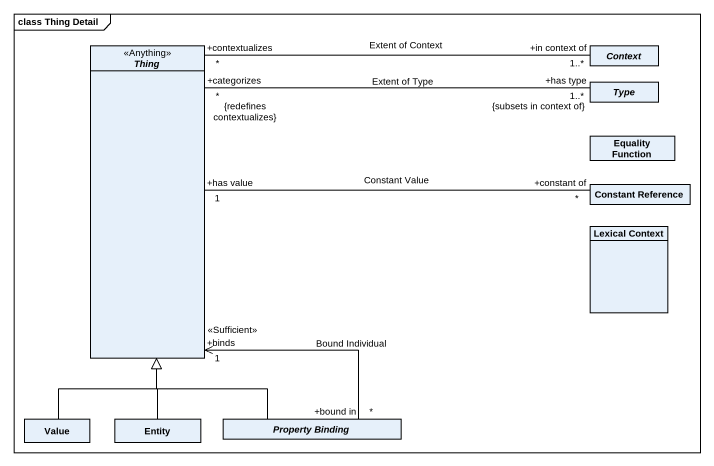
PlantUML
@startuml
mainframe class Thing Detail
hide circle
hide empty members
abstract class Thing <<Anything>>
abstract class Context
abstract class Type
class "Equality Function" as Equality_Function
class "Constant Reference" as Constant_Reference
class "Lexical Context" as Lexical_Context
class Value
class "Entity" as Entity_
abstract class "Property Binding" as Property_Binding
Context "+in context of\n1..*" -left- "+contextualizes\n*" Thing : Extent of Context
Type "+has type\n1..*\n{subsets in context of}" -left- "+categorizes\n*\n{redefines contextualizes}" Thing : Extent of Type
Constant_Reference "+constant of\n*" -left- "+has value\n1" Thing : Constant Value
Value -up-|> Thing
Entity_ -up-|> Thing
Property_Binding -up-|> Thing
Property_Binding "+bound in\n*" -up-> "+binds\n1\n<<Sufficient>>" Thing : Bound Individual
@enduml
